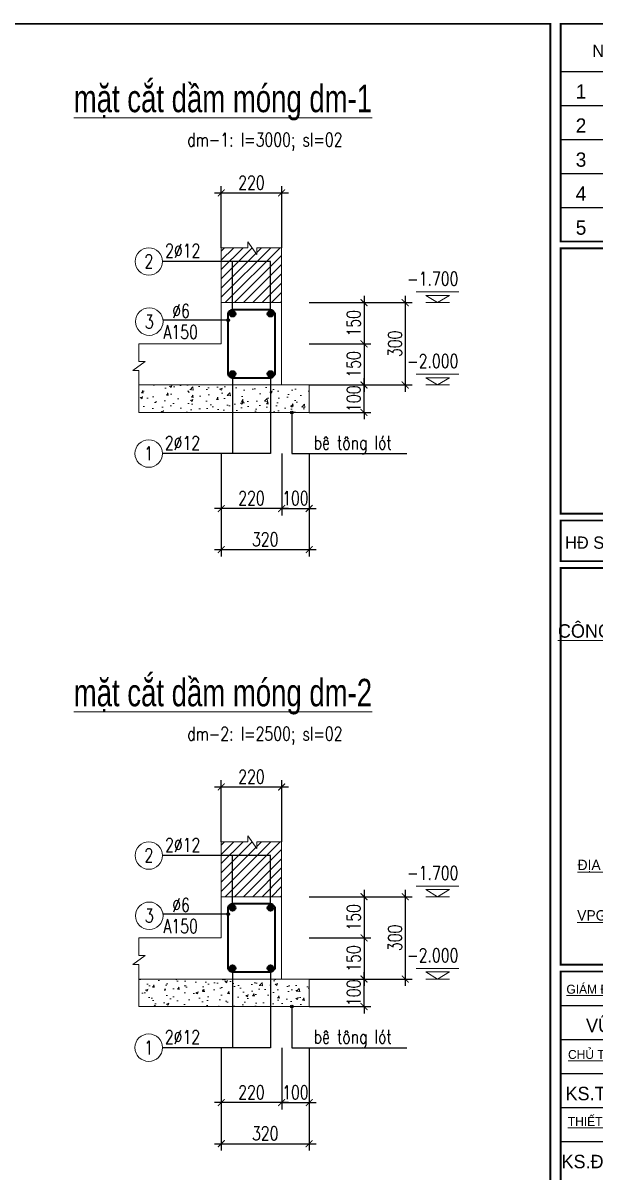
# Model space of a CAD drawing. Extents: x -1855204 to -1466800, y -1308584 to -996495.
# Drawn here: x -1571982 to -1563646, y -1073784 to -1057035 of the extents above; entities that cross this region are included whole.
import ezdxf
from ezdxf.enums import TextEntityAlignment as Align

# ---------------------------------------------------------------- set-up
doc = ezdxf.new("R2010")
doc.units = 0
doc.header["$LTSCALE"] = 150
doc.header["$PDMODE"] = 35
doc.layers.get('0').update_dxf_attribs({"lineweight": 18})
doc.layers.get('Defpoints').update_dxf_attribs({"lineweight": 18})
for name, color, linetype, lineweight in [('05.Text', 253, 'Continuous', 18), ('11.Khung bo', 32, 'Continuous', 50), ('12.Khung', 36, 'Continuous', 25), ('LS-DIM', 251, 'Continuous', 13), ('LS-HATCH', 147, 'Continuous', 9), ('LS-TEXT', 60, 'Continuous', 20), ('LS-THAY', 7, 'Continuous', 20), ('LS-THEP', 3, 'Continuous', 35)]:
    doc.layers.add(name, color=color, linetype=linetype, lineweight=lineweight)
doc.layers.add('DIM', color=1, linetype='Continuous')
doc.styles.add('AVANT', font='')
doc.styles.add('chu ghi chu', font='vntimeh.shx', dxfattribs={"width": 0.7})
doc.styles.add('KCVN-LEADER', font='vnromadi.shx', dxfattribs={"width": 0.7, "height": 4})
doc.styles.add('romans.shx', font='romans.shx', dxfattribs={"width": 0.75, "bigfont": 'vns.shx'})
doc.styles.add('VnAvantH', font='')
doc.styles.add('vnsimpli', font='vnsimli.shx', dxfattribs={"width": 0.75})
doc.styles.get('AVANT').set_extended_font_data('.VnAvant')
doc.styles.get('VnAvantH').set_extended_font_data('.VnAvantH')
doc.dimstyles.new('D25', dxfattribs={"dimscale": 0, "dimtxt": 200, "dimasz": 100, "dimexe": 100, "dimexo": 0, "dimgap": 50, "dimtad": 1, "dimdec": 0, "dimlfac": 0.25, "dimdsep": 46, "dimtxsty": 'vnsimpli', "dimblk1": 'ARCHTICK', "dimblk2": 'ARCHTICK', "dimsah": 1, "dimcen": 0, "dimdle": 100, "dimclrd": 256, "dimclre": 256, "dimclrt": 60, "dimadec": 0, "dimazin": 0, "dimtfac": 0.004, "dimtdec": 0, "dimtix": 1, "dimtmove": 2, "dimatfit": 3, "dimldrblk": 'ARCHTICK', "dimfxl": 1, "dimtolj": 1, "dimarcsym": 0})
doc.dimstyles.new('LS.GHI CHU', dxfattribs={"dimtxt": 200, "dimasz": 120, "dimexe": 120, "dimexo": 120, "dimgap": 80, "dimtad": 1, "dimdec": 0, "dimzin": 0, "dimdsep": 46, "dimtxsty": 'romans.shx', "dimblk": 'ARCHTICK', "dimcen": 0.09, "dimdle": 120, "dimclrd": 256, "dimclre": 8, "dimclrt": 7, "dimadec": 0, "dimazin": 0, "dimtfac": 1, "dimtdec": 0, "dimtofl": 0, "dimtmove": 0, "dimatfit": 3, "dimldrblk": 'ARCHTICK', "dimfxl": 1, "dimtolj": 1, "dimtzin": 0, "dimarcsym": 0})
pattern_1 = [(50, (-1134650.16, -279469.67), (364.36934, -31.87817), [38.1, -419.1]), (355, (-1134650.16, -279469.67), (-70.48565, 382.11329), [30.48, -335.28]), (100.451, (-1134619.8, -279472.33), (293.885, 350.23338), [32.38, -356.18]), (46.1842, (-1134650.16, -279368.07), (542.15808, -84.08466), [57.15, -628.65]), (96.6356, (-1134605, -279375.1), (474.80847, 494.8511), [48.57, -534.27]), (351.184, (-1134650.16, -279368.1), (474.8092, 494.85024), [45.72, -502.92]), (21, (-1134599.36, -279393.47), (303.22976, -204.53104), [38.1, -419.1]), (326, (-1134599.36, -279393.47), (123.60406, 368.37593), [30.48, -335.28]), (71.4514, (-1134574.1, -279410.5), (426.83298, 163.84572), [32.38, -356.18]), (37.5, (-1134650.16, -279469.67), (6.177207, 169.110078), [0, -331.216, 0, -340.36, 0, -336.55]), (7.5, (-1134650.16, -279469.67), (133.639325, 200.36115), [0, -194.056, 0, -323.596, 0, -128.27]), (327.5, (-1134763.44, -279469.67), (271.18119, -11.457488), [0, -127, 0, -396.24, 0, -525.78]), (317.5, (-1134814.24, -279469.67), (296.25836, 50.85298), [0, -165.1, 0, -263.144, 0, -373.38])]

# ---------------------------------------------------------------- blocks, each defined once
blk = doc.blocks.new('100')
at = {"layer": '11.Khung bo', "const_width": 26.7}
for points in [[(1860913, -945240), (1860913, -916940), (1896063, -916940), (1896063, -945240)], [(1896213, -920140), (1896213, -916940), (1901213, -916940), (1901213, -920140)], [(1896213, -924140), (1901213, -924140), (1901213, -920240), (1896213, -920240)], [(1896213, -924840), (1901213, -924840), (1901213, -924240), (1896213, -924240)], [(1896213, -930771), (1901213, -930771), (1901213, -924940), (1896213, -924940)], [(1896213, -937871), (1901213, -937871), (1901213, -930871), (1896213, -930871)]]:
    blk.add_lwpolyline(points, close=True, dxfattribs=at)
at = {"layer": '12.Khung'}
for p, q in [((1896213, -917640), (1901213, -917640)), ((1896213, -918140), (1901213, -918140)), ((1896213, -918640), (1901213, -918640)), ((1896213, -919140), (1901213, -919140)), ((1896213, -919640), (1901213, -919640)), ((1896213, -931371), (1899399, -931371)), ((1896213, -931871), (1901213, -931871)), ((1896213, -932371), (1899399, -932371)), ((1896213, -932871), (1901213, -932871)), ((1896213, -933371), (1899399, -933371))]:
    blk.add_line(p, q, dxfattribs=at)
at = {"layer": '05.Text', "style": 'VnAvantH'}
for s, p in [('Néi dung ®iÒu chØnh lÇn thø ...', (1898713, -917329)), ('H§ sè .../2019/H§-TVTK ngµy ', (1898057, -924540))]:
    blk.add_text(s, height=180, dxfattribs=at).set_placement(p, align=Align.MIDDLE)
at = {"layer": '05.Text'}
for s, height, style, p in [('1', 210, 'AVANT', (1896513, -918040)), ('2', 210, 'AVANT', (1896513, -918540)), ('3', 210, 'AVANT', (1896513, -919040)), ('4', 210, 'AVANT', (1896513, -919540)), ('5', 210, 'AVANT', (1896513, -920040)), ('%%Uc«ng ty tnhh thiÕt kÕ vµ thi c«ng', 198, 'VnAvantH', (1898711, -925964)), ('%%U®Þa chØ: sè 15 ngâ 49 - huúnh thóc kh¸ng', 152.46, 'VnAvantH', (1898739, -929380)), ('%%Uvpgd : sè 174 - nguyÔn tu©n - nh©n chÝnh', 152.46, 'VnAvantH', (1898739, -930122))]:
    blk.add_text(s, height=height, dxfattribs=dict(at, style=style)).set_placement(p, align=Align.CENTER)
at = {"layer": '05.Text', "style": 'VnAvantH'}
for s, p in [('%%Ugi¸m ®èc:', (1896298, -931198)), ('%%Uchñ tr×:', (1896322, -932157)), ('%%UthiÕt kÕ:', (1896319, -933142))]:
    blk.add_text(s, height=132, dxfattribs=at).set_placement(p)
for s, p in [('vò thµnh k«ng', (1898793, -931764)), ('KS.TRÇN C¤NG THµNH', (1899286, -932764)), ('KS.§INH THANH HUYÒN', (1899286, -933764))]:
    blk.add_text(s, height=198, dxfattribs=at).set_placement(p, align=Align.RIGHT)
blk = doc.blocks.new('THEP DAM')
at = {"layer": 'LS-THEP'}
for p, q in [((-0.6, 0), (0.6, 0)), ((-0.42, 0.42), (0.42, -0.42)), ((-0.42, -0.42), (0.42, 0.42)), ((0, 0.6), (0, -0.6))]:
    blk.add_line(p, q, dxfattribs=at)
blk.add_circle((0, 0), 0.6, dxfattribs=at)
blk = doc.blocks.new('_ArchTick')
at = {"layer": 'DIM', "color": 0, "const_width": 0.15}
blk.add_lwpolyline([(-0.5, -0.5), (0.5, 0.5)], dxfattribs=at)
blk = doc.blocks.new('*D1711')
at = {"layer": 'Defpoints', "color": 0, "transparency": 16777216}
for p in [(-1567812, -1061112), (-1567812, -1061712), (-1567012, -1061712)]:
    blk.add_point(p, dxfattribs=at)
at = {"layer": 'LS-DIM', "lineweight": -2, "transparency": 16777216}
for p, q in [((-1567812, -1061112), (-1566912, -1061112)), ((-1567012, -1061012), (-1567012, -1061812)), ((-1567812, -1061712), (-1566912, -1061712))]:
    blk.add_line(p, q, dxfattribs=at)
at = {"layer": 'LS-DIM', "lineweight": -2, "transparency": 16777216, "xscale": 100, "yscale": 100, "zscale": 100}
for p, rotation in [((-1567012, -1061112), 90), ((-1567012, -1061712), 270)]:
    blk.add_blockref('_ArchTick', p, dxfattribs=dict(at, rotation=rotation))
at = {"layer": 'LS-DIM', "color": 60, "transparency": 16777216, "insert": (-1567162, -1061412), "char_height": 200, "attachment_point": 5, "rotation": 90, "style": 'vnsimpli'}
blk.add_mtext('\\A1;150', dxfattribs=at)
blk = doc.blocks.new('*D1712')
at = {"layer": 'Defpoints', "color": 0, "transparency": 16777216}
for p in [(-1567812, -1061712), (-1567812, -1062312), (-1567012, -1062312)]:
    blk.add_point(p, dxfattribs=at)
at = {"layer": 'LS-DIM', "lineweight": -2, "transparency": 16777216}
for p, q in [((-1567012, -1061612), (-1567012, -1062412)), ((-1567812, -1061712), (-1566912, -1061712)), ((-1567812, -1062312), (-1566912, -1062312))]:
    blk.add_line(p, q, dxfattribs=at)
at = {"layer": 'LS-DIM', "lineweight": -2, "transparency": 16777216, "xscale": 100, "yscale": 100, "zscale": 100}
for p, rotation in [((-1567012, -1061712), 90), ((-1567012, -1062312), 270)]:
    blk.add_blockref('_ArchTick', p, dxfattribs=dict(at, rotation=rotation))
at = {"layer": 'LS-DIM', "color": 60, "transparency": 16777216, "insert": (-1567162, -1062012), "char_height": 200, "attachment_point": 5, "rotation": 90, "style": 'vnsimpli'}
blk.add_mtext('\\A1;150', dxfattribs=at)
blk = doc.blocks.new('*D1713')
at = {"layer": 'Defpoints', "color": 0, "transparency": 16777216}
for p in [(-1567812, -1061112), (-1567812, -1062312), (-1566412, -1062312)]:
    blk.add_point(p, dxfattribs=at)
at = {"layer": 'LS-DIM', "lineweight": -2, "transparency": 16777216}
for p, q in [((-1567812, -1061112), (-1566312, -1061112)), ((-1566412, -1061012), (-1566412, -1062412)), ((-1567812, -1062312), (-1566312, -1062312))]:
    blk.add_line(p, q, dxfattribs=at)
at = {"layer": 'LS-DIM', "lineweight": -2, "transparency": 16777216, "xscale": 100, "yscale": 100, "zscale": 100}
for p, rotation in [((-1566412, -1061112), 90), ((-1566412, -1062312), 270)]:
    blk.add_blockref('_ArchTick', p, dxfattribs=dict(at, rotation=rotation))
at = {"layer": 'LS-DIM', "color": 60, "transparency": 16777216, "insert": (-1566562, -1061712), "char_height": 200, "attachment_point": 5, "rotation": 90, "style": 'vnsimpli'}
blk.add_mtext('\\A1;300', dxfattribs=at)
blk = doc.blocks.new('nhieu cot')
at = {"layer": 'LS-DIM', "linetype": 'Continuous'}
for p, q in [((605, 194), (-173, 194)), ((432, 130), (0, 130)), ((0, 130), (216, 0)), ((432, 0), (0, 0)), ((216, 0), (432, 130))]:
    blk.add_line(p, q, dxfattribs=at)
blk.add_solid([(216, 0), (216, 130), (0, 130), (216, 0)], dxfattribs=at)
at = {"color": 31, "linetype": 'Continuous', "style": 'chu ghi chu', "width": 0.7}
for tag, p in [('COT3', (-73, 1058)), ('COT2', (-73, 684)), ('COT1', (-73, 309))]:
    blk.add_attdef(tag, p, '', height=250, dxfattribs=at)
blk = doc.blocks.new('cotthep')
at = {"layer": 'LS-THAY'}
blk.add_circle((-250, 0), 250, dxfattribs=at)
at = {"layer": 'LS-TEXT', "style": 'vnsimpli', "width": 0.75}
for tag, p in [('24`25', (446, 69)), ('10', (-250, -123)), ('A200', (440, -316))]:
    blk.add_attdef(tag, text='', height=250, dxfattribs=at).set_placement(p, align=Align.CENTER)
blk = doc.blocks.new('*D1747')
at = {"layer": 'Defpoints', "color": 0, "transparency": 16777216}
for p in [(-1567812, -1062312), (-1567012, -1062312), (-1567812, -1062712)]:
    blk.add_point(p, dxfattribs=at)
at = {"layer": 'LS-DIM', "lineweight": -2, "transparency": 16777216}
for p, q in [((-1567812, -1062312), (-1566912, -1062312)), ((-1567012, -1062312), (-1567012, -1062212)), ((-1567012, -1062712), (-1567012, -1062312)), ((-1567812, -1062712), (-1566912, -1062712)), ((-1567012, -1062712), (-1567012, -1062812))]:
    blk.add_line(p, q, dxfattribs=at)
at = {"layer": 'LS-DIM', "lineweight": -2, "transparency": 16777216, "xscale": 100, "yscale": 100, "zscale": 100}
for p, rotation in [((-1567012, -1062312), 270), ((-1567012, -1062712), 90)]:
    blk.add_blockref('_ArchTick', p, dxfattribs=dict(at, rotation=rotation))
at = {"layer": 'LS-DIM', "color": 60, "transparency": 16777216, "insert": (-1567162, -1062512), "char_height": 200, "attachment_point": 5, "rotation": 90, "style": 'vnsimpli'}
blk.add_mtext('\\A1;100', dxfattribs=at)
blk = doc.blocks.new('*D1748')
at = {"layer": 'Defpoints', "color": 0, "transparency": 16777216}
for p in [(-1568212, -1059512), (-1569092, -1060312), (-1568212, -1060312)]:
    blk.add_point(p, dxfattribs=at)
at = {"layer": 'LS-DIM', "lineweight": -2, "transparency": 16777216}
for p, q in [((-1569092, -1060312), (-1569092, -1059412)), ((-1568212, -1060312), (-1568212, -1059412)), ((-1569192, -1059512), (-1568112, -1059512))]:
    blk.add_line(p, q, dxfattribs=at)
at = {"layer": 'LS-DIM', "lineweight": -2, "transparency": 16777216, "xscale": 100, "yscale": 100, "zscale": 100, "rotation": 180}
blk.add_blockref('_ArchTick', (-1569092, -1059512), dxfattribs=at)
at = {"layer": 'LS-DIM', "lineweight": -2, "transparency": 16777216, "xscale": 100, "yscale": 100, "zscale": 100}
blk.add_blockref('_ArchTick', (-1568212, -1059512), dxfattribs=at)
at = {"layer": 'LS-DIM', "color": 60, "transparency": 16777216, "insert": (-1568652, -1059362), "char_height": 200, "attachment_point": 5, "style": 'vnsimpli'}
blk.add_mtext('\\A1;220', dxfattribs=at)
blk = doc.blocks.new('*D1749')
at = {"layer": 'Defpoints', "color": 0, "transparency": 16777216}
for p in [(-1569092, -1063313), (-1568212, -1063313), (-1569092, -1064112)]:
    blk.add_point(p, dxfattribs=at)
at = {"layer": 'LS-DIM', "lineweight": -2, "transparency": 16777216}
for p, q in [((-1569092, -1063313), (-1569092, -1064212)), ((-1568212, -1063313), (-1568212, -1064212)), ((-1568112, -1064112), (-1569192, -1064112))]:
    blk.add_line(p, q, dxfattribs=at)
at = {"layer": 'LS-DIM', "lineweight": -2, "transparency": 16777216, "xscale": 100, "yscale": 100, "zscale": 100, "rotation": 180}
blk.add_blockref('_ArchTick', (-1569092, -1064112), dxfattribs=at)
at = {"layer": 'LS-DIM', "lineweight": -2, "transparency": 16777216, "xscale": 100, "yscale": 100, "zscale": 100}
blk.add_blockref('_ArchTick', (-1568212, -1064112), dxfattribs=at)
at = {"layer": 'LS-DIM', "color": 60, "transparency": 16777216, "insert": (-1568652, -1063962), "char_height": 200, "attachment_point": 5, "style": 'vnsimpli'}
blk.add_mtext('\\A1;220', dxfattribs=at)
blk = doc.blocks.new('*D1750')
at = {"layer": 'Defpoints', "color": 0, "transparency": 16777216}
for p in [(-1568212, -1063313), (-1567811, -1063313), (-1567811, -1064112)]:
    blk.add_point(p, dxfattribs=at)
at = {"layer": 'LS-DIM', "lineweight": -2, "transparency": 16777216}
for p, q in [((-1568212, -1063313), (-1568212, -1064212)), ((-1567811, -1063313), (-1567811, -1064212)), ((-1568212, -1064112), (-1568312, -1064112)), ((-1568212, -1064112), (-1567811, -1064112)), ((-1567811, -1064112), (-1567711, -1064112))]:
    blk.add_line(p, q, dxfattribs=at)
at = {"layer": 'LS-DIM', "lineweight": -2, "transparency": 16777216, "xscale": 100, "yscale": 100, "zscale": 100}
blk.add_blockref('_ArchTick', (-1568212, -1064112), dxfattribs=at)
at = {"layer": 'LS-DIM', "lineweight": -2, "transparency": 16777216, "xscale": 100, "yscale": 100, "zscale": 100, "rotation": 180}
blk.add_blockref('_ArchTick', (-1567811, -1064112), dxfattribs=at)
at = {"layer": 'LS-DIM', "color": 60, "transparency": 16777216, "insert": (-1568012, -1063962), "char_height": 200, "attachment_point": 5, "style": 'vnsimpli'}
blk.add_mtext('\\A1;100', dxfattribs=at)
blk = doc.blocks.new('*D1751')
at = {"layer": 'Defpoints', "color": 0, "transparency": 16777216}
for p in [(-1569092, -1063313), (-1567811, -1063313), (-1567811, -1064712)]:
    blk.add_point(p, dxfattribs=at)
at = {"layer": 'LS-DIM', "lineweight": -2, "transparency": 16777216}
for p, q in [((-1569092, -1063313), (-1569092, -1064812)), ((-1567811, -1063313), (-1567811, -1064812)), ((-1569192, -1064712), (-1567711, -1064712))]:
    blk.add_line(p, q, dxfattribs=at)
at = {"layer": 'LS-DIM', "lineweight": -2, "transparency": 16777216, "xscale": 100, "yscale": 100, "zscale": 100, "rotation": 180}
blk.add_blockref('_ArchTick', (-1569092, -1064712), dxfattribs=at)
at = {"layer": 'LS-DIM', "lineweight": -2, "transparency": 16777216, "xscale": 100, "yscale": 100, "zscale": 100}
blk.add_blockref('_ArchTick', (-1567811, -1064712), dxfattribs=at)
at = {"layer": 'LS-DIM', "color": 60, "transparency": 16777216, "insert": (-1568452, -1064562), "char_height": 200, "attachment_point": 5, "style": 'vnsimpli'}
blk.add_mtext('\\A1;320', dxfattribs=at)
blk = doc.blocks.new('*D1752')
at = {"layer": 'Defpoints', "color": 0, "transparency": 16777216}
for p in [(-1567812, -1069771), (-1567812, -1070371), (-1567012, -1070371)]:
    blk.add_point(p, dxfattribs=at)
at = {"layer": 'LS-DIM', "lineweight": -2, "transparency": 16777216}
for p, q in [((-1567012, -1069671), (-1567012, -1070471)), ((-1567812, -1069771), (-1566912, -1069771)), ((-1567812, -1070371), (-1566912, -1070371))]:
    blk.add_line(p, q, dxfattribs=at)
at = {"layer": 'LS-DIM', "lineweight": -2, "transparency": 16777216, "xscale": 100, "yscale": 100, "zscale": 100}
for p, rotation in [((-1567012, -1069771), 90), ((-1567012, -1070371), 270)]:
    blk.add_blockref('_ArchTick', p, dxfattribs=dict(at, rotation=rotation))
at = {"layer": 'LS-DIM', "color": 60, "transparency": 16777216, "insert": (-1567162, -1070071), "char_height": 200, "attachment_point": 5, "rotation": 90, "style": 'vnsimpli'}
blk.add_mtext('\\A1;150', dxfattribs=at)
blk = doc.blocks.new('*D1753')
at = {"layer": 'Defpoints', "color": 0, "transparency": 16777216}
for p in [(-1567812, -1070371), (-1567812, -1070971), (-1567012, -1070971)]:
    blk.add_point(p, dxfattribs=at)
at = {"layer": 'LS-DIM', "lineweight": -2, "transparency": 16777216}
for p, q in [((-1567012, -1070271), (-1567012, -1071071)), ((-1567812, -1070371), (-1566912, -1070371)), ((-1567812, -1070971), (-1566912, -1070971))]:
    blk.add_line(p, q, dxfattribs=at)
at = {"layer": 'LS-DIM', "lineweight": -2, "transparency": 16777216, "xscale": 100, "yscale": 100, "zscale": 100}
for p, rotation in [((-1567012, -1070371), 90), ((-1567012, -1070971), 270)]:
    blk.add_blockref('_ArchTick', p, dxfattribs=dict(at, rotation=rotation))
at = {"layer": 'LS-DIM', "color": 60, "transparency": 16777216, "insert": (-1567162, -1070671), "char_height": 200, "attachment_point": 5, "rotation": 90, "style": 'vnsimpli'}
blk.add_mtext('\\A1;150', dxfattribs=at)
blk = doc.blocks.new('*D1754')
at = {"layer": 'Defpoints', "color": 0, "transparency": 16777216}
for p in [(-1567812, -1069771), (-1567812, -1070971), (-1566412, -1070971)]:
    blk.add_point(p, dxfattribs=at)
at = {"layer": 'LS-DIM', "lineweight": -2, "transparency": 16777216}
for p, q in [((-1566412, -1069671), (-1566412, -1071071)), ((-1567812, -1069771), (-1566312, -1069771)), ((-1567812, -1070971), (-1566312, -1070971))]:
    blk.add_line(p, q, dxfattribs=at)
at = {"layer": 'LS-DIM', "lineweight": -2, "transparency": 16777216, "xscale": 100, "yscale": 100, "zscale": 100}
for p, rotation in [((-1566412, -1069771), 90), ((-1566412, -1070971), 270)]:
    blk.add_blockref('_ArchTick', p, dxfattribs=dict(at, rotation=rotation))
at = {"layer": 'LS-DIM', "color": 60, "transparency": 16777216, "insert": (-1566562, -1070371), "char_height": 200, "attachment_point": 5, "rotation": 90, "style": 'vnsimpli'}
blk.add_mtext('\\A1;300', dxfattribs=at)
blk = doc.blocks.new('*D1755')
at = {"layer": 'Defpoints', "color": 0, "transparency": 16777216}
for p in [(-1567812, -1070971), (-1567012, -1070971), (-1567812, -1071371)]:
    blk.add_point(p, dxfattribs=at)
at = {"layer": 'LS-DIM', "lineweight": -2, "transparency": 16777216}
for p, q in [((-1567812, -1070971), (-1566912, -1070971)), ((-1567012, -1070971), (-1567012, -1070871)), ((-1567012, -1071371), (-1567012, -1070971)), ((-1567812, -1071371), (-1566912, -1071371)), ((-1567012, -1071371), (-1567012, -1071471))]:
    blk.add_line(p, q, dxfattribs=at)
at = {"layer": 'LS-DIM', "lineweight": -2, "transparency": 16777216, "xscale": 100, "yscale": 100, "zscale": 100}
for p, rotation in [((-1567012, -1070971), 270), ((-1567012, -1071371), 90)]:
    blk.add_blockref('_ArchTick', p, dxfattribs=dict(at, rotation=rotation))
at = {"layer": 'LS-DIM', "color": 60, "transparency": 16777216, "insert": (-1567162, -1071171), "char_height": 200, "attachment_point": 5, "rotation": 90, "style": 'vnsimpli'}
blk.add_mtext('\\A1;100', dxfattribs=at)
blk = doc.blocks.new('*D1756')
at = {"layer": 'Defpoints', "color": 0, "transparency": 16777216}
for p in [(-1568212, -1068171), (-1569092, -1068971), (-1568212, -1068971)]:
    blk.add_point(p, dxfattribs=at)
at = {"layer": 'LS-DIM', "lineweight": -2, "transparency": 16777216}
for p, q in [((-1569192, -1068171), (-1568112, -1068171)), ((-1569092, -1068971), (-1569092, -1068071)), ((-1568212, -1068971), (-1568212, -1068071))]:
    blk.add_line(p, q, dxfattribs=at)
at = {"layer": 'LS-DIM', "lineweight": -2, "transparency": 16777216, "xscale": 100, "yscale": 100, "zscale": 100, "rotation": 180}
blk.add_blockref('_ArchTick', (-1569092, -1068171), dxfattribs=at)
at = {"layer": 'LS-DIM', "lineweight": -2, "transparency": 16777216, "xscale": 100, "yscale": 100, "zscale": 100}
blk.add_blockref('_ArchTick', (-1568212, -1068171), dxfattribs=at)
at = {"layer": 'LS-DIM', "color": 60, "transparency": 16777216, "insert": (-1568652, -1068021), "char_height": 200, "attachment_point": 5, "style": 'vnsimpli'}
blk.add_mtext('\\A1;220', dxfattribs=at)
blk = doc.blocks.new('*D1757')
at = {"layer": 'Defpoints', "color": 0, "transparency": 16777216}
for p in [(-1569092, -1071972), (-1568212, -1071972), (-1569092, -1072771)]:
    blk.add_point(p, dxfattribs=at)
at = {"layer": 'LS-DIM', "lineweight": -2, "transparency": 16777216}
for p, q in [((-1569092, -1071972), (-1569092, -1072871)), ((-1568212, -1071972), (-1568212, -1072871)), ((-1568112, -1072771), (-1569192, -1072771))]:
    blk.add_line(p, q, dxfattribs=at)
at = {"layer": 'LS-DIM', "lineweight": -2, "transparency": 16777216, "xscale": 100, "yscale": 100, "zscale": 100, "rotation": 180}
blk.add_blockref('_ArchTick', (-1569092, -1072771), dxfattribs=at)
at = {"layer": 'LS-DIM', "lineweight": -2, "transparency": 16777216, "xscale": 100, "yscale": 100, "zscale": 100}
blk.add_blockref('_ArchTick', (-1568212, -1072771), dxfattribs=at)
at = {"layer": 'LS-DIM', "color": 60, "transparency": 16777216, "insert": (-1568652, -1072621), "char_height": 200, "attachment_point": 5, "style": 'vnsimpli'}
blk.add_mtext('\\A1;220', dxfattribs=at)
blk = doc.blocks.new('*D1758')
at = {"layer": 'Defpoints', "color": 0, "transparency": 16777216}
for p in [(-1568212, -1071972), (-1567811, -1071972), (-1567811, -1072771)]:
    blk.add_point(p, dxfattribs=at)
at = {"layer": 'LS-DIM', "lineweight": -2, "transparency": 16777216}
for p, q in [((-1568212, -1071972), (-1568212, -1072871)), ((-1567811, -1071972), (-1567811, -1072871)), ((-1568212, -1072771), (-1568312, -1072771)), ((-1568212, -1072771), (-1567811, -1072771)), ((-1567811, -1072771), (-1567711, -1072771))]:
    blk.add_line(p, q, dxfattribs=at)
at = {"layer": 'LS-DIM', "lineweight": -2, "transparency": 16777216, "xscale": 100, "yscale": 100, "zscale": 100}
blk.add_blockref('_ArchTick', (-1568212, -1072771), dxfattribs=at)
at = {"layer": 'LS-DIM', "lineweight": -2, "transparency": 16777216, "xscale": 100, "yscale": 100, "zscale": 100, "rotation": 180}
blk.add_blockref('_ArchTick', (-1567811, -1072771), dxfattribs=at)
at = {"layer": 'LS-DIM', "color": 60, "transparency": 16777216, "insert": (-1568012, -1072621), "char_height": 200, "attachment_point": 5, "style": 'vnsimpli'}
blk.add_mtext('\\A1;100', dxfattribs=at)
blk = doc.blocks.new('*D1759')
at = {"layer": 'Defpoints', "color": 0, "transparency": 16777216}
for p in [(-1569092, -1071972), (-1567811, -1071972), (-1567811, -1073371)]:
    blk.add_point(p, dxfattribs=at)
at = {"layer": 'LS-DIM', "lineweight": -2, "transparency": 16777216}
for p, q in [((-1569092, -1071972), (-1569092, -1073471)), ((-1567811, -1071972), (-1567811, -1073471)), ((-1569192, -1073371), (-1567711, -1073371))]:
    blk.add_line(p, q, dxfattribs=at)
at = {"layer": 'LS-DIM', "lineweight": -2, "transparency": 16777216, "xscale": 100, "yscale": 100, "zscale": 100, "rotation": 180}
blk.add_blockref('_ArchTick', (-1569092, -1073371), dxfattribs=at)
at = {"layer": 'LS-DIM', "lineweight": -2, "transparency": 16777216, "xscale": 100, "yscale": 100, "zscale": 100}
blk.add_blockref('_ArchTick', (-1567811, -1073371), dxfattribs=at)
at = {"layer": 'LS-DIM', "color": 60, "transparency": 16777216, "insert": (-1568452, -1073221), "char_height": 200, "attachment_point": 5, "style": 'vnsimpli'}
blk.add_mtext('\\A1;320', dxfattribs=at)

msp = doc.modelspace()

# ---------------------------------------------------------------- hatches: boundary and pattern name
at = {"layer": 'LS-HATCH'}
h = msp.add_hatch(dxfattribs=at)
h.set_pattern_fill('ANSI31', color=256, scale=30, style=0)
h.set_pattern_definition([(45, (-1134614.95, -279020.41), (-67.351921, 67.351921), [])])
h.paths.add_polyline_path([(-1568212.3, -1060311.6), (-1568572.9, -1060311.6), (-1568572.9, -1060408.3), (-1568641.8, -1060311.6), (-1569092.3, -1060311.6), (-1569092.3, -1061111.6), (-1568212.3, -1061111.6)])
h = msp.add_hatch(dxfattribs=at)
h.set_pattern_fill('AR-CONC', color=256, scale=2, style=0)
h.set_pattern_definition(pattern_1)
h.paths.add_polyline_path([(-1570292.3, -1062311.6), (-1570292.3, -1062711.6), (-1567811.9, -1062711.6), (-1567811.9, -1062311.6)])
h = msp.add_hatch(dxfattribs=at)
h.set_pattern_fill('ANSI31', color=256, scale=30, style=0)
h.set_pattern_definition([(45, (-1134614.95, -287679.76), (-67.351921, 67.351921), [])])
h.paths.add_polyline_path([(-1568212.3, -1068971), (-1568572.9, -1068971), (-1568572.9, -1069067.7), (-1568641.8, -1068971), (-1569092.3, -1068971), (-1569092.3, -1069771), (-1568212.3, -1069771)])
h = msp.add_hatch(dxfattribs=at)
h.set_pattern_fill('AR-CONC', color=256, scale=2, style=0)
h.set_pattern_definition(pattern_1)
h.paths.add_polyline_path([(-1567811.9, -1071371), (-1567811.9, -1070971), (-1570292.3, -1070971), (-1570292.3, -1071371)])

# ---------------------------------------------------------------- linework, layer by layer
at = {"layer": 'LS-DIM', "elevation": 0.1}
for points in [[(-1568212.3, -1060311.6), (-1568572.9, -1060311.6), (-1568572.9, -1060408.3), (-1568704.9, -1060223), (-1568704.9, -1060311.6), (-1569092.3, -1060311.6), (-1568704.9, -1060311.6)], [(-1568212.3, -1068971), (-1568572.9, -1068971), (-1568572.9, -1069067.7), (-1568704.9, -1068882.3), (-1568704.9, -1068971), (-1569092.3, -1068971), (-1568704.9, -1068971)]]:
    msp.add_lwpolyline(points, dxfattribs=at)
at = {"layer": 'LS-DIM', "ltscale": 5, "elevation": 0.1}
for points in [[(-1568572.9, -1060311.6), (-1568212.3, -1060311.6)], [(-1570292.3, -1061968.2), (-1570292.3, -1061711.6), (-1570292.3, -1061968.2), (-1570201.4, -1061968.2), (-1570379.3, -1062100.2), (-1570292.3, -1062100.2), (-1570292.3, -1062711.6), (-1570292.3, -1062100.2)], [(-1568572.9, -1068971), (-1568212.3, -1068971)], [(-1570292.3, -1070627.6), (-1570292.3, -1070371), (-1570292.3, -1070627.6), (-1570201.4, -1070627.6), (-1570379.3, -1070759.6), (-1570292.3, -1070759.6), (-1570292.3, -1071371), (-1570292.3, -1070759.6)]]:
    msp.add_lwpolyline(points, dxfattribs=at)
at = {"layer": 'LS-THAY'}
for p, q in [((-1569092.3, -1060311.6, 0.1), (-1569092.3, -1061111.6, 0.1)), ((-1568212.3, -1060311.6, 0.1), (-1568212.3, -1061111.6, 0.1)), ((-1569092.3, -1061711.6, 0.1), (-1569092.3, -1061111.6, 0.1)), ((-1569092.3, -1061111.6, 0.1), (-1568212.3, -1061111.6, 0.1)), ((-1568212.3, -1062311.6, 0.1), (-1568212.3, -1061111.6, 0.1)), ((-1570292.3, -1061711.6, 0.1), (-1569092.3, -1061711.6, 0.1)), ((-1569092.3, -1068971, 0.1), (-1569092.3, -1069771, 0.1)), ((-1568212.3, -1068971, 0.1), (-1568212.3, -1069771, 0.1)), ((-1569092.3, -1070371, 0.1), (-1569092.3, -1069771, 0.1)), ((-1569092.3, -1069771, 0.1), (-1568212.3, -1069771, 0.1)), ((-1568212.3, -1070971, 0.1), (-1568212.3, -1069771, 0.1)), ((-1570292.3, -1070371, 0.1), (-1569092.3, -1070371, 0.1))]:
    msp.add_line(p, q, dxfattribs=at)
at = {"layer": 'LS-THAY', "elevation": 0.1}
for points in [[(-1570292.3, -1062311.6), (-1567811.9, -1062311.6), (-1567811.9, -1062711.6), (-1570292.3, -1062711.6)], [(-1570292.3, -1070971), (-1567811.9, -1070971), (-1567811.9, -1071371), (-1570292.3, -1071371)]]:
    msp.add_lwpolyline(points, dxfattribs=at)
at = {"layer": 'LS-THEP', "elevation": 0.1}
for points in [[(-1568917.3, -1062211.6, -0.4142136), (-1568992.3, -1062136.6), (-1568992.3, -1061286.6, -0.4142136), (-1568917.3, -1061211.6), (-1568387.3, -1061211.6, -0.4142136), (-1568312.3, -1061286.6), (-1568312.3, -1062136.6, -0.4142136), (-1568387.3, -1062211.6)], [(-1568917.3, -1070871, -0.4142136), (-1568992.3, -1070796), (-1568992.3, -1069946, -0.4142136), (-1568917.3, -1069871), (-1568387.3, -1069871, -0.4142136), (-1568312.3, -1069946), (-1568312.3, -1070796, -0.4142136), (-1568387.3, -1070871)]]:
    msp.add_lwpolyline(points, format="xyb", close=True, dxfattribs=at)

# ---------------------------------------------------------------- block references
at = {"layer": '05.Text', "xscale": 0.991454545641318, "yscale": 0.991454545641318, "zscale": 0.9914545456793755}
msp.add_blockref('100', (-3444155.9, -147944.3), dxfattribs=at)
at = {"layer": 'LS-DIM'}
ref = msp.add_blockref('cotthep', (-1569947.3, -1060511.5, 0.1), dxfattribs=dict(at, xscale=0.7999999998137355, yscale=0.7999999998137355, zscale=0.7999999998137355))
ref.add_attrib('10', '2', dxfattribs={"layer": 'LS-TEXT', "height": 200, "style": 'vnsimpli', "width": 0.75}).set_placement((-1570147.3, -1060610.2, 0.1), align=Align.CENTER)
ref.add_attrib('24`25', '2`12', dxfattribs={"layer": 'LS-TEXT', "height": 200, "style": 'vnsimpli', "width": 0.75}).set_placement((-1569654.3, -1060456.1, 0.1), align=Align.CENTER)
ref = msp.add_blockref('nhieu cot', (-1566112.7, -1061111.6, 0.1), dxfattribs=dict(at, xscale=0.7999999998137355, yscale=0.7999999998137355, zscale=0.7999999998137355))
ref.add_attrib('COT1', '-1.700', dxfattribs={"layer": 'LS-TEXT', "linetype": 'Continuous', "height": 200, "style": 'vnsimpli', "width": 0.75}).set_placement((-1566009.4, -1060864.1, 0.1), align=Align.CENTER)
ref = msp.add_blockref('cotthep', (-1569941.2, -1061388.5, -0.4), dxfattribs=dict(at, xscale=0.7999999998137355, yscale=0.7999999998137355, zscale=0.7999999998137355))
ref.add_attrib('10', '3', dxfattribs={"layer": 'LS-TEXT', "height": 200, "style": 'vnsimpli', "width": 0.75}).set_placement((-1570141.2, -1061487.1, -0.4), align=Align.CENTER)
ref.add_attrib('24`25', '%%C6', dxfattribs={"layer": 'LS-TEXT', "height": 200, "style": 'vnsimpli', "width": 0.75}).set_placement((-1569677.8, -1061333.1, -0.4), align=Align.CENTER)
ref.add_attrib('A200', 'A150', dxfattribs={"layer": 'LS-TEXT', "height": 200, "style": 'vnsimpli', "width": 0.75}).set_placement((-1569683.9, -1061641.1, -0.4), align=Align.CENTER)
ref = msp.add_blockref('nhieu cot', (-1566112.7, -1062311.6, 0.1), dxfattribs=dict(at, xscale=0.7999999998137355, yscale=0.7999999998137355, zscale=0.7999999998137355))
ref.add_attrib('COT1', '-2.000', dxfattribs={"layer": 'LS-TEXT', "linetype": 'Continuous', "height": 200, "style": 'vnsimpli', "width": 0.75}).set_placement((-1566009.4, -1062064.1, 0.1), align=Align.CENTER)
ref = msp.add_blockref('cotthep', (-1569949.9, -1063311.6, 0.1), dxfattribs=dict(at, xscale=0.7999999998137355, yscale=0.7999999998137355, zscale=0.7999999998137355))
ref.add_attrib('10', '1', dxfattribs={"layer": 'LS-TEXT', "height": 200, "style": 'vnsimpli', "width": 0.75}).set_placement((-1570149.9, -1063410.2, 0.1), align=Align.CENTER)
ref.add_attrib('24`25', '2`12', dxfattribs={"layer": 'LS-TEXT', "height": 200, "style": 'vnsimpli', "width": 0.75}).set_placement((-1569656.9, -1063256.2, 0.1), align=Align.CENTER)
ref = msp.add_blockref('cotthep', (-1569947.3, -1069170.9, 0.1), dxfattribs=dict(at, xscale=0.7999999998137355, yscale=0.7999999998137355, zscale=0.7999999998137355))
ref.add_attrib('10', '2', dxfattribs={"layer": 'LS-TEXT', "height": 200, "style": 'vnsimpli', "width": 0.75}).set_placement((-1570147.3, -1069269.5, 0.1), align=Align.CENTER)
ref.add_attrib('24`25', '2`12', dxfattribs={"layer": 'LS-TEXT', "height": 200, "style": 'vnsimpli', "width": 0.75}).set_placement((-1569654.3, -1069115.5, 0.1), align=Align.CENTER)
ref = msp.add_blockref('nhieu cot', (-1566112.7, -1069771, 0.1), dxfattribs=dict(at, xscale=0.7999999998137355, yscale=0.7999999998137355, zscale=0.7999999998137355))
ref.add_attrib('COT1', '-1.700', dxfattribs={"layer": 'LS-TEXT', "linetype": 'Continuous', "height": 200, "style": 'vnsimpli', "width": 0.75}).set_placement((-1566009.4, -1069523.5, 0.1), align=Align.CENTER)
ref = msp.add_blockref('cotthep', (-1569941.2, -1070047.9, -0.4), dxfattribs=dict(at, xscale=0.7999999998137355, yscale=0.7999999998137355, zscale=0.7999999998137355))
ref.add_attrib('10', '3', dxfattribs={"layer": 'LS-TEXT', "height": 200, "style": 'vnsimpli', "width": 0.75}).set_placement((-1570141.2, -1070146.5, -0.4), align=Align.CENTER)
ref.add_attrib('24`25', '%%C6', dxfattribs={"layer": 'LS-TEXT', "height": 200, "style": 'vnsimpli', "width": 0.75}).set_placement((-1569677.8, -1069992.4, -0.4), align=Align.CENTER)
ref.add_attrib('A200', 'A150', dxfattribs={"layer": 'LS-TEXT', "height": 200, "style": 'vnsimpli', "width": 0.75}).set_placement((-1569683.9, -1070300.4, -0.4), align=Align.CENTER)
ref = msp.add_blockref('nhieu cot', (-1566112.7, -1070971, 0.1), dxfattribs=dict(at, xscale=0.7999999998137355, yscale=0.7999999998137355, zscale=0.7999999998137355))
ref.add_attrib('COT1', '-2.000', dxfattribs={"layer": 'LS-TEXT', "linetype": 'Continuous', "height": 200, "style": 'vnsimpli', "width": 0.75}).set_placement((-1566009.4, -1070723.5, 0.1), align=Align.CENTER)
ref = msp.add_blockref('cotthep', (-1569949.9, -1071970.9, 0.1), dxfattribs=dict(at, xscale=0.7999999998137355, yscale=0.7999999998137355, zscale=0.7999999998137355))
ref.add_attrib('10', '1', dxfattribs={"layer": 'LS-TEXT', "height": 200, "style": 'vnsimpli', "width": 0.75}).set_placement((-1570149.9, -1072069.5, 0.1), align=Align.CENTER)
ref.add_attrib('24`25', '2`12', dxfattribs={"layer": 'LS-TEXT', "height": 200, "style": 'vnsimpli', "width": 0.75}).set_placement((-1569656.9, -1071915.5, 0.1), align=Align.CENTER)
at = {"layer": 'LS-THEP', "xscale": 70.7070707087405, "yscale": 70.7070707087405, "zscale": 70.7070707087405}
for p in [(-1568929.1, -1061273.6, 0.1), (-1568375.6, -1061273.6, 0.1), (-1568929.1, -1062151.5, 0.1), (-1568375.6, -1062151.5, 0.1), (-1568929.1, -1069932.9, 0.1), (-1568375.6, -1069932.9, 0.1), (-1568929.1, -1070810.9, 0.1), (-1568375.6, -1070810.9, 0.1)]:
    msp.add_blockref('THEP DAM', p, dxfattribs=at)

# ---------------------------------------------------------------- texts
at = {"layer": 'LS-TEXT', "width": 0.75}
for s, height, style, p in [('%%UmÆt c¾t dÇm mãng dm-1', 400, 'KCVN-LEADER', (-1571242, -1058335.8)), ('dm-1: l=3000; sl=02', 200, 'vnsimpli', (-1569588.1, -1058835.8)), ('%%UmÆt c¾t dÇm mãng dm-2', 400, 'KCVN-LEADER', (-1571242, -1066995.2)), ('dm-2: l=2500; sl=02', 200, 'vnsimpli', (-1569588.1, -1067495.2))]:
    msp.add_text(s, height=height, dxfattribs=dict(at, style=style)).set_placement(p)
at = {"layer": 'LS-TEXT', "style": 'vnsimpli', "width": 0.75}
for p in [(-1567177.2, -1063252.3, 0.1), (-1567177.2, -1071911.7, 0.1)]:
    msp.add_text('bª t«ng lãt', height=200, dxfattribs=at).set_placement(p, align=Align.CENTER)

# ---------------------------------------------------------------- dimensions: what is measured, and where the dimension line sits
at = {"layer": 'LS-DIM'}
for base, p1, p2, picture, middle in [((-1568212.3, -1059511.6, 0.1), (-1569092.3, -1060311.6, 0.1), (-1568212.3, -1060311.6, 0.1), '*D1748', (-1568652.3, -1059361.6, 0.1)), ((-1569092.3, -1064111.6, 0.1), (-1568212.3, -1063312.6, 0.1), (-1569092.3, -1063312.6, 0.1), '*D1749', (-1568652.3, -1063961.6, 0.1)), ((-1567810.9, -1064711.6, 0.1), (-1569092.3, -1063312.6, 0.1), (-1567810.9, -1063312.6, 0.1), '*D1751', (-1568451.6, -1064561.6, 0.1)), ((-1567810.9, -1064111.6, 0.1), (-1568212.3, -1063312.6, 0.1), (-1567810.9, -1063312.6, 0.1), '*D1750', (-1568011.6, -1063961.6, 0.1)), ((-1568212.3, -1068171, 0.1), (-1569092.3, -1068971, 0.1), (-1568212.3, -1068971, 0.1), '*D1756', (-1568652.3, -1068021, 0.1)), ((-1569092.3, -1072771, 0.1), (-1568212.3, -1071972, 0.1), (-1569092.3, -1071972, 0.1), '*D1757', (-1568652.3, -1072621, 0.1)), ((-1567810.9, -1073371, 0.1), (-1569092.3, -1071972, 0.1), (-1567810.9, -1071972, 0.1), '*D1759', (-1568451.6, -1073221, 0.1)), ((-1567810.9, -1072771, 0.1), (-1568212.3, -1071972, 0.1), (-1567810.9, -1071972, 0.1), '*D1758', (-1568011.6, -1072621, 0.1))]:
    dim = msp.add_linear_dim(base=base, p1=p1, p2=p2, dimstyle='D25', override={"dimscale": 1}, dxfattribs=at)
    dim.commit()
    dim.dimension.update_dxf_attribs({"geometry": picture, "text_midpoint": middle})
for base, p1, p2, picture, middle in [((-1567011.9, -1061711.6, 0.1), (-1567811.9, -1061111.6, 0.1), (-1567811.9, -1061711.6, 0.1), '*D1711', (-1567161.9, -1061411.6, 0.1)), ((-1566411.9, -1062311.6, 0.1), (-1567811.9, -1061111.6, 0.1), (-1567811.9, -1062311.6, 0.1), '*D1713', (-1566561.9, -1061711.6, 0.1)), ((-1567011.9, -1062311.6, 0.1), (-1567811.9, -1061711.6, 0.1), (-1567811.9, -1062311.6, 0.1), '*D1712', (-1567161.9, -1062011.6, 0.1)), ((-1567011.9, -1062311.6, 0.1), (-1567811.9, -1062711.6, 0.1), (-1567811.9, -1062311.6, 0.1), '*D1747', (-1567161.9, -1062511.6, 0.1)), ((-1567011.9, -1070371, 0.1), (-1567811.9, -1069771, 0.1), (-1567811.9, -1070371, 0.1), '*D1752', (-1567161.9, -1070071, 0.1)), ((-1566411.9, -1070971, 0.1), (-1567811.9, -1069771, 0.1), (-1567811.9, -1070971, 0.1), '*D1754', (-1566561.9, -1070371, 0.1)), ((-1567011.9, -1070971, 0.1), (-1567811.9, -1070371, 0.1), (-1567811.9, -1070971, 0.1), '*D1753', (-1567161.9, -1070671, 0.1)), ((-1567011.9, -1070971, 0.1), (-1567811.9, -1071371, 0.1), (-1567811.9, -1070971, 0.1), '*D1755', (-1567161.9, -1071171, 0.1))]:
    dim = msp.add_linear_dim(base=base, p1=p1, p2=p2, angle=90, dimstyle='D25', override={"dimscale": 1}, dxfattribs=at)
    dim.commit()
    dim.dimension.update_dxf_attribs({"geometry": picture, "text_midpoint": middle})

# ---------------------------------------------------------------- leaders
for points in [[(-1568375.6, -1061273.6, 0.1), (-1568375.6, -1060511.6, 0.1), (-1569941.5, -1060511.6, 0.1)], [(-1568929.1, -1061273.6, 0.1), (-1568929.1, -1060511.6, 0.1), (-1569941.5, -1060511.6, 0.1)], [(-1568992.3, -1061367.7, -0.4), (-1569942.3, -1061367.7, -0.4)], [(-1568375.6, -1062151.5, -0.4), (-1568375.6, -1063311.6, -0.4), (-1569944.2, -1063311.7, -0.4)], [(-1568929.1, -1062151.5, -0.4), (-1568929.1, -1063311.6, -0.4), (-1569944.2, -1063311.7, -0.4)], [(-1568065.3, -1062711.6, 0.1), (-1568065.3, -1063311.6, 0.1), (-1566389, -1063311.6, 0.1)], [(-1568375.6, -1069932.9, 0.1), (-1568375.6, -1069171, 0.1), (-1569941.5, -1069171, 0.1)], [(-1568929.1, -1069932.9, 0.1), (-1568929.1, -1069171, 0.1), (-1569941.5, -1069171, 0.1)], [(-1568992.3, -1070027.1, -0.4), (-1569942.3, -1070027.1, -0.4)], [(-1568375.6, -1070810.9, -0.4), (-1568375.6, -1071971, -0.4), (-1569944.2, -1071971, -0.4)], [(-1568929.1, -1070810.9, -0.4), (-1568929.1, -1071971, -0.4), (-1569944.2, -1071971, -0.4)], [(-1568065.3, -1071371, 0.1), (-1568065.3, -1071971, 0.1), (-1566389, -1071971, 0.1)]]:
    msp.add_leader(points, dimstyle='LS.GHI CHU', override={"dimscale": 50, "dimasz": 0.8, "dimtad": 0, "dimtxsty": 'vnsimpli', "dimldrblk": 'Origin'}, dxfattribs=at)

doc.saveas('drawing.dxf')
